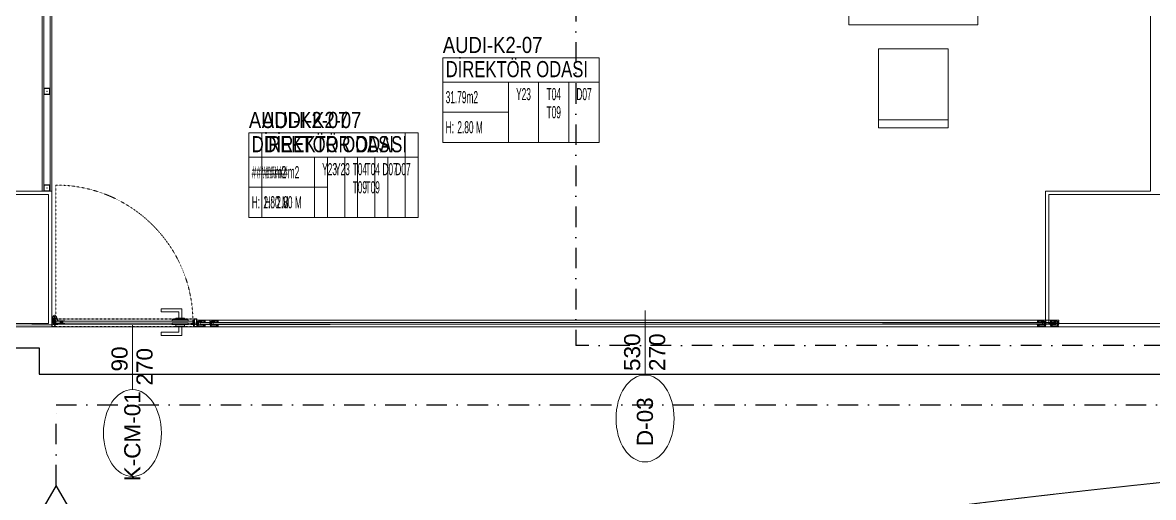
# Model space of a CAD drawing. Extents: x -1133 to 23780, y -1311 to 8245.
# Drawn here: x 15236 to 15937, y 2257 to 2552 of the extents above; entities that cross this region are included whole.
import ezdxf
from ezdxf.enums import TextEntityAlignment as Align

# ---------------------------------------------------------------- set-up
doc = ezdxf.new("R2010")
doc.units = 0
doc.header["$MEASUREMENT"] = 0
for name, pattern in [('DASHDOT', [25.4, 12.7, -6.35, 0, -6.35]), ('DOT2', [0.125, 0, -0.125]), ('HIDDEN', [0.375, 0.25, -0.125])]:
    doc.linetypes.add(name, pattern=pattern)
doc.layers.get('0').update_dxf_attribs({"color": 9, "lineweight": 9})
for name, color, linetype, lineweight in [('0 @ 1', 9, 'Continuous', 9), ('01', 9, 'Continuous', 9), ('05', 9, 'Continuous', 9), ('06C', 9, 'Continuous', 9), ('06D', 9, 'Continuous', 9), ('07K', 9, 'Continuous', 9), ('10', 9, 'Continuous', 9), ('11', 9, 'Continuous', 9), ('14', 9, 'Continuous', 9), ('15', 9, 'Continuous', 9), ('20', 9, 'DOT2', 9), ('21', 9, 'Continuous', 9), ('22', 8, 'Continuous', 9), ('35', 9, 'Continuous', 9), ('40B', 9, 'Continuous', 9), ('E-KABLO', 7, 'Continuous', 30), ('E-OPTİK DUMAN DEDEKTÖRÜ', 7, 'Continuous', 30)]:
    doc.layers.add(name, color=color, linetype=linetype, lineweight=lineweight)
doc.styles.add('Arial', font='arial.ttf', dxfattribs={"height": 2.5})
doc.styles.add('E-YAZI', font='txttw.shx')
doc.styles.add('MuuM_TEXT-STANDART', font='ARIALN.TTF')
pattern_1 = [(225, (-604.72494, -2171.82614), (-0.0883883476, 0.0883883476), []), (135, (-604.72494, -2171.82614), (0.0883883476, 0.0883883476), [])]

# ---------------------------------------------------------------- blocks, each defined once
blk = doc.blocks.new('0_doorno')
blk.add_lwpolyline([(4.5, 0), (12.5, 0)])
blk.add_ellipse((-0.89, 0), major_axis=(-5.39, 0), ratio=0.666667)
at = {"style": 'Arial'}
blk.add_attdef('YUKSEKLIK', text='', height=2, dxfattribs=at).set_placement((5, 12.3), align=Align.TOP_LEFT)
blk.add_attdef('KAPINO', text='', height=2, dxfattribs=at).set_placement((0, 0), align=Align.MIDDLE)
blk.add_attdef('GENISLIK', text='', height=2, dxfattribs=at).set_placement((5, -3.79), align=Align.BOTTOM_LEFT)
blk = doc.blocks.new('KAPI KODLARI 2. KAT')
at = {"layer": '22'}
ref = blk.add_blockref('0_doorno', (15622.23, 2310.5), dxfattribs=dict(at, xscale=5, yscale=5, zscale=5, rotation=90))
ref.add_attrib('KAPINO', 'D-03', dxfattribs={"layer": '0', "height": 10, "rotation": 90, "style": 'Arial'}).set_placement((15622.14, 2304.03), align=Align.MIDDLE)
ref.add_attrib('GENISLIK', '530', dxfattribs={"layer": '0', "height": 10, "rotation": 90, "style": 'Arial'}).set_placement((15622.23, 2335.5), align=Align.BOTTOM_LEFT)
ref.add_attrib('YUKSEKLIK', '270', dxfattribs={"layer": '0', "height": 10, "rotation": 90, "style": 'Arial'}).set_placement((15624.73, 2335.5), align=Align.TOP_LEFT)
ref = blk.add_blockref('0_doorno', (15304.5, 2301.47), dxfattribs=dict(at, xscale=5, yscale=5, zscale=5, rotation=90))
ref.add_attrib('KAPINO', 'K-CM-01', dxfattribs={"layer": '0', "height": 10, "rotation": 90, "style": 'Arial'}).set_placement((15304.41, 2295.01), align=Align.MIDDLE)
ref.add_attrib('GENISLIK', '90', dxfattribs={"layer": '0', "height": 10, "rotation": 90, "style": 'Arial'}).set_placement((15304.5, 2335.19), align=Align.BOTTOM_LEFT)
ref.add_attrib('YUKSEKLIK', '270', dxfattribs={"layer": '0', "height": 10, "rotation": 90, "style": 'Arial'}).set_placement((15307, 2326.47), align=Align.TOP_LEFT)
blk = doc.blocks.new('p-table_4')
for points in [[(-21.5, 55), (21.5, 55), (21.5, 104), (-21.5, 104)], [(-40, 40), (40, 40), (40, -40), (-40, -40)], [(-104, 21.5), (-55, 21.5), (-55, -21.5), (-104, -21.5)], [(-104, -21.5), (-55, -21.5), (-55, 21.5), (-104, 21.5)], [(104, 21.5), (55, 21.5), (55, -21.5), (104, -21.5)], [(104, -21.5), (55, -21.5), (55, 21.5), (104, 21.5)], [(-21.5, -55), (21.5, -55), (21.5, -104), (-21.5, -104)]]:
    blk.add_lwpolyline(points, close=True)
for points in [[(-21.5, 99), (21.5, 99)], [(-99, -21.5), (-99, 21.5)], [(-99, 21.5), (-99, -21.5)], [(99, -21.5), (99, 21.5)], [(99, 21.5), (99, -21.5)], [(-21.5, -99), (21.5, -99)]]:
    blk.add_lwpolyline(points)
blk = doc.blocks.new('p-kolon_80x80')
blk.add_lwpolyline([(-40, -40), (40, -40), (40, 40), (-40, 40)], close=True)
blk = doc.blocks.new('0_roomno2-flat-2')
at = {"layer": '21'}
blk.add_lwpolyline([(96.88, -52.5), (0, -52.5), (0, 0), (96.88, 0)], close=True, dxfattribs=at)
for points in [[(0, -15), (96.88, -15)], [(40.62, -15), (40.62, -52.5)], [(59.38, -15), (59.38, -52.5)], [(78.12, -15), (78.12, -52.5)], [(0, -33.75), (40.62, -33.75)]]:
    blk.add_lwpolyline(points, dxfattribs=at)
at = {"layer": '21', "style": 'MuuM_TEXT-STANDART', "width": 0.6}
blk.add_text('H:', height=7.5, dxfattribs=at).set_placement((1.75, -43.04), align=Align.MIDDLE_LEFT)
at = {"layer": '21', "style": 'Arial'}
blk.add_attdef('ODANO', (0, 5.85), '', height=10, dxfattribs=at)
blk.add_attdef('MEKANADI', text='', height=10, dxfattribs=at).set_placement((1.75, -15), align=Align.BOTTOM_LEFT)
at = {"layer": '21', "style": 'MuuM_TEXT-STANDART', "width": 0.6}
for tag, p in [('M2', (1.75, -24.38)), ('TEMIZTAVANYUKSEKLIGI', (9, -43.04))]:
    blk.add_attdef(tag, text='', height=7.5, dxfattribs=at).set_placement(p, align=Align.MIDDLE_LEFT)
for tag, p in [('YER01', (50, -22.5)), ('TAVAN01', (68.75, -22.5)), ('DUVAR01', (87.5, -22.5)), ('YER02', (50, -33.75)), ('TAVAN02', (68.75, -33.75)), ('DUVAR02', (87.5, -33.75)), ('YER03', (50, -45)), ('TAVAN03', (68.75, -45)), ('DUVAR03', (87.5, -45))]:
    blk.add_attdef(tag, text='', height=7.5, dxfattribs=at).set_placement(p, align=Align.MIDDLE_CENTER)
blk = doc.blocks.new('Prf-40x40')
for points in [[(1.5, -2), (-1.5, -2, -0.414214), (-2, -1.5), (-2, 1.5, -0.414214), (-1.5, 2), (1.5, 2, -0.414214), (2, 1.5), (2, -1.5, -0.414214)], [(1.5, -1.7), (-1.5, -1.7, -0.414214), (-1.7, -1.5), (-1.7, 1.5, -0.414214), (-1.5, 1.7), (1.5, 1.7, -0.414214), (1.7, 1.5), (1.7, -1.5, -0.414214)]]:
    blk.add_lwpolyline(points, format="xyb", close=True)
blk.add_point((0, 0))
blk = doc.blocks.new('g-kapı kolu-p')
for points in [[(11.85, 8.21), (-0.95, 8.21), (-0.95, 2.41), (0.95, 2.41), (0.95, 6.31), (11.85, 6.31), (11.85, 8.21)], [(11.85, -8.21), (-0.95, -8.21), (-0.95, -2.41), (0.95, -2.41), (0.95, -6.31), (11.85, -6.31), (11.85, -8.21)]]:
    blk.add_lwpolyline(points)
for points in [[(-5, 0.5), (5, 0.5), (5, 1.5), (-5, 1.5)], [(-2.65, 1.5), (2.65, 1.5), (2.65, 2.41), (-2.65, 2.41)], [(-5, -1.5), (5, -1.5), (5, -0.5), (-5, -0.5)], [(-2.65, -1.5), (2.65, -1.5), (2.65, -2.41), (-2.65, -2.41)]]:
    blk.add_lwpolyline(points, close=True)
blk = doc.blocks.new('k-cambölme-kapı-p')
at = {"layer": '10'}
h = blk.add_hatch(dxfattribs=at)
h.set_pattern_fill('NET', color=256, angle=135, style=0)
h.set_pattern_definition([(135, (3753.7029, 560.85184), (-0.0883883476, -0.0883883476), []), (225, (3753.7029, 560.85184), (0.0883883476, -0.0883883476), [])])
h.paths.add_polyline_path([(2.08, -0.06), (2.08, 0.02), (2.07, 0.04), (2.05, 0.07), (2.01, 0.09), (1.98, 0.1), (1.97, 0.1), (1.97, -0.29), (1.94, -0.29), (1.94, -0.43), (1.88, -0.49), (1.67, -0.49), (1.82, -0.29), (1.73, -0.29), (1.53, -0.5), (1.44, -0.5), (1.62, -0.32), (1.62, -0.29), (1.51, -0.29), (1.34, -0.42), (1.32, -0.44), (1.3, -0.48), (1.29, -0.51), (1.26, -0.57), (1.26, -0.31), (1.32, -0.29), (1.23, -0.29), (1.23, -0.53), (1.23, -0.59), (1.24, -0.62), (1.26, -0.64), (3.47, -0.64), (3.47, -0.58), (3.38, -0.35), (3.38, -0.3), (3.42, -0.25), (3.42, -0.2), (3.38, -0.16), (2.73, -0.16), (2.74, -0.2), (2.91, -0.2, -1), (2.91, -0.25)])
h.paths.add_polyline_path([(2.05, -0.18), (2.05, -0.21), (2.08, -0.23), (2.11, -0.24), (2.15, -0.25), (2.95, -0.27), (2.92, -0.29), (2.55, -0.29), (2.54, -0.31), (2.52, -0.33), (2.5, -0.34), (2.48, -0.34), (2.46, -0.34), (2.44, -0.32), (2.42, -0.3), (2.08, -0.3), (1.99, -0.11), (1.99, -0.07), (2.05, -0.07)], flags=16)
h.paths.add_polyline_path([(2.41, -0.34), (2.51, -0.5), (2.08, -0.5), (2.08, -0.34)], flags=16)
h.paths.add_polyline_path([(2.55, -0.33), (2.89, -0.33), (2.94, -0.33), (3.28, -0.34, 0.166992), (3.34, -0.55), (2.72, -0.55), (2.55, -0.36)], flags=16)
h.paths.add_polyline_path([(3.02, -0.22), (3.02, -0.2), (3.33, -0.2, 0.10606), (3.29, -0.33), (3.01, -0.27)], flags=16)
h = blk.add_hatch(dxfattribs=at)
h.set_pattern_fill('NET', color=256, angle=135, style=0)
h.set_pattern_definition([(45, (474.94443, 2280.71206), (0.0883883476, -0.0883883476), []), (315, (474.94443, 2280.71206), (-0.0883883476, -0.0883883476), [])])
h.paths.add_polyline_path([(87.27, -0.16), (87.26, -0.2), (87.09, -0.2, 1), (87.09, -0.25), (87.92, -0.25), (87.92, -0.01), (87.93, 0.03), (87.96, 0.05), (88, 0.07), (88.03, 0.07), (88.03, -0.29), (88.06, -0.29), (88.06, -0.43), (88.12, -0.49), (88.33, -0.49), (88.18, -0.29), (88.27, -0.29), (88.47, -0.5), (88.56, -0.5), (88.38, -0.32), (88.38, -0.29), (88.49, -0.29), (88.66, -0.42), (88.68, -0.44), (88.7, -0.48), (88.71, -0.51), (88.74, -0.57), (88.74, -0.31), (88.68, -0.29), (88.77, -0.29), (88.77, -0.53), (88.77, -0.59), (88.76, -0.62), (88.74, -0.64), (86.53, -0.64), (86.53, -0.58), (86.62, -0.35), (86.62, -0.3), (86.58, -0.25), (86.58, -0.2), (86.62, -0.16)])
h.paths.add_polyline_path([(87.28, -0.55), (87.45, -0.36), (87.45, -0.33), (87.11, -0.33), (87.06, -0.33), (87.03, -0.31), (86.99, -0.27), (86.98, -0.22), (86.98, -0.2), (86.67, -0.2, -0.292264), (86.66, -0.55)], flags=16)
h.paths.add_polyline_path([(87.48, -0.51), (87.59, -0.51), (87.53, -0.43)], flags=16)
h.paths.add_polyline_path([(87.56, -0.4), (87.69, -0.5), (87.92, -0.5), (87.92, -0.34), (87.59, -0.34)], flags=16)
h.paths.add_polyline_path([(87.62, -0.53), (87.71, -0.62), (87.71, -0.53)], flags=16)
for points in [[(1.97, -0.29), (1.97, 2.13), (2.05, 2.13), (2.05, 2.28, 0.414214), (1.89, 2.44), (0.08, 2.44, 0.414214), (0, 2.36), (0, -2.36, 0.414214), (0.08, -2.44), (2.05, -2.44), (2.05, -2.25), (2.05, -2.23), (2.05, -2.23), (2.05, -2.23), (2.05, -2.23), (2.05, -2.23), (2.05, -0.89)], [(88.03, -0.29), (88.03, 2.13), (87.95, 2.13), (87.95, 2.28, -0.414214), (88.11, 2.44), (89.92, 2.44, -0.414214), (90, 2.36), (90, -2.36, -0.414214), (89.92, -2.44), (87.95, -2.44), (87.95, -2.25), (87.95, -2.23), (87.95, -2.23), (87.95, -2.23), (87.95, -2.23), (87.95, -2.23), (87.95, -0.89)], [(1.51, -0.29), (1.34, -0.42), (1.32, -0.44), (1.3, -0.48), (1.29, -0.51), (1.26, -0.57), (1.26, -0.31), (1.32, -0.29), (1.23, -0.29), (1.23, -0.53), (1.23, -0.59), (1.24, -0.62), (1.26, -0.64), (3.47, -0.64), (3.47, -0.58), (3.38, -0.35), (3.38, -0.3), (3.42, -0.25), (3.42, -0.2), (3.38, -0.16), (2.73, -0.16), (2.74, -0.2), (2.91, -0.2, -1), (2.91, -0.25, -1)], [(88.49, -0.29), (88.66, -0.42), (88.68, -0.44), (88.7, -0.48), (88.71, -0.51), (88.74, -0.57), (88.74, -0.31), (88.68, -0.29), (88.77, -0.29), (88.77, -0.53), (88.77, -0.59), (88.76, -0.62), (88.74, -0.64), (86.53, -0.64), (86.53, -0.58), (86.62, -0.35), (86.62, -0.3), (86.58, -0.25), (86.58, -0.2), (86.62, -0.16), (87.27, -0.16), (87.26, -0.2), (87.09, -0.2, 1), (87.09, -0.25, 1)], [(86.66, -0.55), (87.28, -0.55), (87.45, -0.36), (87.45, -0.33), (87.11, -0.33), (87.06, -0.33), (87.03, -0.31), (86.99, -0.27), (86.98, -0.22), (86.98, -0.2), (86.67, -0.2, 1)]]:
    blk.add_lwpolyline(points, format="xyb", dxfattribs=at)
for points in [[(1.82, 2.27), (0.16, 2.27), (0.16, 2.03), (0.38, 2.03), (0.38, 1.92), (0.22, 1.92), (0.22, 1.16), (0.35, 1.16), (0.35, -0.41), (0.22, -0.41), (0.22, -1.23), (0.36, -1.23), (0.36, -1.38), (0.16, -1.38), (0.16, -2.24), (1.82, -2.24), (1.82, -1.72), (1.62, -1.72), (1.62, -1.58), (1.82, -1.58), (1.82, -1.37), (1.61, -1.37), (1.61, -1.24), (1.74, -1.24), (1.74, -0.85), (1.06, -0.85), (1.06, -0.13), (1.5, -0.13), (1.5, 1.92), (1.57, 2.03), (1.82, 2.03), (1.82, 2.27)], [(0.69, 3.63), (0.69, 2.44)], [(0.69, 2.27), (0.69, -0.24), (1.06, -0.24)], [(1.06, 2.44), (1.06, 2.86)], [(1.06, -0.13), (1.06, 2.27)], [(1.5, 1.92), (1.06, 1.92)], [(1.17, 1.92), (1.17, -0.13)], [(2.91, -0.25), (2.08, -0.06), (2.08, 0.02), (2.07, 0.04), (2.05, 0.07), (2.01, 0.09), (1.98, 0.1), (1.97, 0.1)], [(3.84, 0.88), (2.63, 3.22)], [(4.07, 1.27), (2.67, 3.99)], [(8.14, 0.88), (8.14, 1.27), (4.07, 1.27)], [(5.3, 0.88), (5.3, -0.16)], [(5.5, 1.27), (5.77, 0.97), (5.77, 0.88)], [(5.59, 0.88), (5.59, -0.16)], [(6.76, 1.27), (6.49, 0.97), (6.49, 0.88)], [(6.67, 0.88), (6.67, -0.16)], [(6.96, 0.88), (6.96, -0.16)], [(87.09, -0.25), (87.92, -0.25), (87.92, -0.01), (87.93, 0.03), (87.96, 0.05), (88, 0.07), (88.03, 0.07)], [(88.18, 2.27), (89.84, 2.27), (89.84, 2.03), (89.62, 2.03), (89.62, 1.92), (89.78, 1.92), (89.78, 1.16), (89.65, 1.16), (89.65, -0.41), (89.78, -0.41), (89.78, -1.23), (89.64, -1.23), (89.64, -1.38), (89.84, -1.38), (89.84, -2.24), (88.18, -2.24), (88.18, -1.72), (88.38, -1.72), (88.38, -1.58), (88.18, -1.58), (88.18, -1.37), (88.39, -1.37), (88.39, -1.24), (88.26, -1.24), (88.26, -0.85), (88.94, -0.85), (88.94, -0.13), (88.5, -0.13), (88.5, 1.92), (88.43, 2.03), (88.18, 2.03), (88.18, 2.27)], [(2.05, -0.89), (3.59, -0.89), (3.59, -0.64), (1.23, -0.64), (1.23, -0.29), (1.97, -0.29)], [(1.62, -0.29), (1.62, -0.32), (1.44, -0.5), (1.53, -0.5), (1.73, -0.29)], [(1.82, -0.29), (1.67, -0.49), (1.88, -0.49), (1.94, -0.43), (1.94, -0.29)], [(3.34, -0.55), (2.72, -0.55), (2.55, -0.36), (2.55, -0.33), (2.89, -0.33), (2.94, -0.33)], [(3.28, -0.34), (3.28, -0.34), (2.94, -0.33)], [(3.01, -0.27), (3.02, -0.22), (3.02, -0.2), (3.33, -0.2)], [(3.01, -0.27), (3.29, -0.33), (3.29, -0.33)], [(4.06, -0.16), (4.06, -0.55), (8.14, -0.55)], [(8.14, -0.55), (8.14, -0.16)], [(87.95, -0.89), (86.41, -0.89), (86.41, -0.64), (88.77, -0.64), (88.77, -0.29), (88.03, -0.29)], [(87.59, -0.51), (87.53, -0.43), (87.48, -0.51), (87.59, -0.51)], [(88.18, -0.29), (88.33, -0.49), (88.12, -0.49), (88.06, -0.43), (88.06, -0.29)], [(88.38, -0.29), (88.38, -0.32), (88.56, -0.5), (88.47, -0.5), (88.27, -0.29)]]:
    blk.add_lwpolyline(points, dxfattribs=at)
at = {"layer": '10', "linetype": 'DASHDOT', "ltscale": 0.05}
for points in [[(3.22, 3.63), (0.2, 3.63)], [(1.71, 2.14), (1.71, 4.9)], [(6.13, 1.44), (6.13, -0.55)]]:
    blk.add_lwpolyline(points, dxfattribs=at)
at = {"layer": '10'}
for points in [[(1.99, -0.07), (2.05, -0.07), (2.05, -0.18), (2.05, -0.21), (2.08, -0.23), (2.11, -0.24), (2.15, -0.25), (2.95, -0.27), (2.92, -0.29), (2.55, -0.29), (2.54, -0.31), (2.52, -0.33), (2.5, -0.34), (2.48, -0.34), (2.46, -0.34), (2.44, -0.32), (2.42, -0.3), (2.08, -0.3), (1.99, -0.11)], [(2.08, -0.5), (2.08, -0.34), (2.41, -0.34), (2.51, -0.5), (2.51, -0.5)], [(87.92, -0.5), (87.92, -0.34), (87.59, -0.34), (87.56, -0.4), (87.69, -0.5)], [(87.62, -0.53), (87.71, -0.53), (87.71, -0.62)]]:
    blk.add_lwpolyline(points, close=True, dxfattribs=at)
blk.add_circle((1.71, 3.65), 1.02, dxfattribs=at)
for centre, start, end in [((3.6, -0.37), 176.14303, 214.06492), ((3.6, -0.37), 148.89788, 173.11441), ((86.4, -0.37), 325.93508, 31.10212)]:
    blk.add_arc(centre, 0.322, start, end, dxfattribs=at)
at = {"layer": '15', "linetype": 'DOT2'}
blk.add_lwpolyline([(2.48, 0.36), (2.48, 85.36)], dxfattribs=at)
at = {"layer": '15'}
blk.add_lwpolyline([(2.58, 0.88), (87.42, 0.88), (87.52, 0.78), (87.52, -0.05), (87.42, -0.16), (2.58, -0.16), (2.58, -0.16), (2.48, -0.05), (2.48, 0.78), (2.58, 0.88)], dxfattribs=at)
at = {"layer": '15', "linetype": 'DOT2'}
blk.add_arc((2.48, 0.36), 85.04, 0, 90, dxfattribs=at)
at = {"layer": '20'}
for p, q in [((87.95, 2.43), (2.05, 2.43)), ((87.95, 2.13), (2.05, 2.13)), ((87.95, -2.23), (2.05, -2.23)), ((87.95, -2.44), (2.05, -2.44))]:
    blk.add_line(p, q, dxfattribs=at)
at = {"layer": '06C', "xscale": -1}
blk.add_blockref('g-kapı kolu-p', (79.64, 0.38), dxfattribs=at)
blk = doc.blocks.new('p-strahle-alüminyumdoğramaprofili')
at = {"layer": '10'}
h = blk.add_hatch(dxfattribs=at)
h.set_pattern_fill('NET', color=256, angle=315, style=0)
h.set_pattern_definition(pattern_1)
h.paths.add_polyline_path([(-4.62, 2.65), (-4.68, 2.65), (-4.72, 2.75), (-4.72, 2.8), (-4.69, 2.8), (-4.69, 2.92), (-4.98, 2.92), (-4.98, 2.8), (-4.95, 2.8), (-4.99, 2.65), (-5.08, 2.66), (-5.25, 2.28), (-5.14, 2.28), (-5.14, 2.33), (-4.98, 2.52, 0.2599), (-4.9, 2.28), (-4.66, 2.28, 0.382682)])
h.paths.add_polyline_path([(-4.86, 2.52), (-4.67, 2.52, -2.16717)], flags=16)
h = blk.add_hatch(dxfattribs=at)
h.set_pattern_fill('NET', color=256, angle=315, style=0)
h.set_pattern_definition(pattern_1)
h.paths.add_polyline_path([(-4.62, 0.88), (-4.68, 0.88), (-4.72, 0.77), (-4.72, 0.73), (-4.69, 0.73), (-4.69, 0.6), (-4.98, 0.6), (-4.98, 0.73), (-4.95, 0.73), (-4.99, 0.88), (-5.08, 0.87), (-5.25, 1.24), (-5.14, 1.24), (-5.14, 1.2), (-4.98, 1.01, -0.2599), (-4.9, 1.24), (-4.66, 1.24, -0.382682)])
h.paths.add_polyline_path([(-4.86, 1), (-4.67, 1, 2.16717)], flags=16)
h = blk.add_hatch(dxfattribs=at)
h.set_pattern_fill('NET', color=256, angle=315, style=0)
h.set_pattern_definition([(225, (-608.45214, -2173.53612), (-0.0883883476, 0.0883883476), []), (135, (-608.45214, -2173.53612), (0.0883883476, 0.0883883476), [])])
h.paths.add_polyline_path([(-3.45, 2.28), (-3.45, 2.57), (-4.49, 2.57), (-4.49, 2.28)])
h = blk.add_hatch(dxfattribs=at)
h.set_pattern_fill('NET', color=256, angle=315, style=0)
h.set_pattern_definition([(225, (-608.45214, -2180.04526), (-0.0883883476, 0.0883883476), []), (135, (-608.45214, -2180.04526), (0.0883883476, 0.0883883476), [])])
h.paths.add_polyline_path([(-3.45, 0.93), (-3.45, 1.24), (-4.49, 1.24), (-4.49, 0.93)])
h = blk.add_hatch(dxfattribs=at)
h.set_pattern_fill('NET', color=256, angle=315, style=0)
h.set_pattern_definition([(225, (-629.50454, -2177.58922), (-0.0883883476, 0.0883883476), []), (135, (-629.50454, -2177.58922), (0.0883883476, 0.0883883476), [])])
h.paths.add_polyline_path([(0, 0.68), (0, 1.75), (-0.18, 1.75), (-0.18, 0.68)])
for points in [[(-5.08, 2.66), (-5.25, 2.28)], [(-5.09, 0.88), (-5.25, 1.24)], [(-4.98, 2.52), (-5.14, 2.33), (-5.14, 2.28)], [(-4.98, 1.01), (-5.14, 1.2), (-5.14, 1.24)], [(-4.92, 3.6), (-4.92, 3.16), (-4.61, 3.16), (-4.61, 2.87), (-4.52, 2.87), (-4.62, 2.65), (-4.68, 2.65), (-4.72, 2.75), (-4.72, 2.8), (-4.69, 2.8), (-4.69, 3.05), (-4.98, 3.05), (-4.98, 2.8), (-4.95, 2.8), (-4.99, 2.65), (-5.08, 2.66), (-5.07, 3.76), (-0.11, 3.76)], [(-4.69, 2.92), (-4.98, 2.92)], [(-4.71, 0.6), (-4.98, 0.6)], [(-2.83, 0.2), (-2.67, 0.2), (-2.67, -0.04), (-4.87, -0.04), (-4.87, 0.19), (-4.57, 0.19), (-4.57, 0.73), (-2.67, 0.73)], [(-4.52, 2.87), (-4.49, 2.87), (-4.49, 2.26)], [(-4.49, 0.93), (-4.49, 0.93), (-4.49, 1.26)], [(-3.45, 2.26), (-3.45, 2.57)], [(-3.45, 1.26), (-3.45, 0.93)], [(-2.08, 0.93), (-2.08, 2.57)], [(-0.18, 0.68), (0, 0.68), (0, 1.75)], [(-0.18, 1.75), (0, 1.75)]]:
    blk.add_lwpolyline(points, dxfattribs=at)
for points in [[(-0.18, 2.74), (-0.18, 2.21), (0, 2.21), (0, 2.08), (-0.18, 2.08), (-0.18, 0.43), (0, 0.43), (0, 0), (-0.12, 0), (-0.12, -0.24), (-5.09, -0.24), (-5.09, 0.88), (-4.98, 0.88), (-4.94, 0.7), (-4.99, 0.7), (-4.99, 0.33), (-4.71, 0.33), (-4.71, 0.88), (-4.56, 0.88), (-4.52, 0.93), (-1.28, 0.93), (-1.2, 1.22), (-0.9, 1.22), (-0.9, 0.62), (-0.58, 0.62), (-0.58, 2.74)], [(-2.03, 0.78), (-1.35, 0.78), (-1.35, 0.08), (-1.28, 0.04), (-1.28, -0.04), (-2.09, -0.04), (-2.09, 0.1), (-2.03, 0.15)]]:
    blk.add_lwpolyline(points, close=True, dxfattribs=at)
for points in [[(-0.57, 3.26), (-0.57, 3.62), (-4.89, 3.62), (-4.89, 3.65, 0.561743), (-4.97, 3.66, 0.595966), (-4.92, 3.6, -2.204878)], [(-4.67, 2.52), (-4.86, 2.52, 1)], [(-4.67, 1), (-4.86, 1, -1)], [(-4.61, 2.87), (-4.49, 3.45, -0.833203), (-4.18, 3.44, -0.447088)], [(-4.49, 2.57), (-1.23, 2.57, -0.414214), (-0.9, 2.25), (-0.9, 1.22)], [(-4.18, 3.44), (-4.18, 2.99, 0.414214), (-4.07, 2.89), (-0.82, 2.89), (-0.82, 3.62)], [(-2.67, 0.73), (-2.67, 0.32), (-2.83, 0.32, 1), (-2.83, 0.2, -1)], [(-0.11, 3.76), (-0.11, 3.62), (-0.45, 3.62), (-0.45, 3.14, -1), (-0.66, 3.14)], [(-0.66, 3.14, -0.305404), (-0.57, 3.26, -5.773092)]]:
    blk.add_lwpolyline(points, format="xyb", dxfattribs=at)
for centre, radius, start, end in [((-4.73, 2.47), 0.253, 168.66756, 234.12581), ((-4.73, 1.06), 0.253, 125.87419, 191.33244), ((-4.77, 2.44), 0.125, 139.54015, 40.45985), ((-4.77, 1.08), 0.125, 319.54015, 220.45985), ((-4.84, 2.48), 0.273, 305.97376, 36.42893), ((-4.84, 1.04), 0.273, 323.57107, 54.02624)]:
    blk.add_arc(centre, radius, start, end, dxfattribs=at)
blk = doc.blocks.new('*U352')
at = {"layer": '06D'}
for points in [[(4.95, 4), (521.04, 4)], [(4.95, 0), (521.02, 0)]]:
    blk.add_lwpolyline(points, dxfattribs=at)
at = {"layer": '15'}
for points in [[(1.96, 2.5), (524.03, 2.5)], [(524.03, 1.5), (1.96, 1.5)]]:
    blk.add_lwpolyline(points, dxfattribs=at)
at = {"layer": '0 @ 1', "linetype": 'Continuous', "xscale": -1}
blk.add_blockref('p-strahle-alüminyumdoğramaprofili', (-0.12, 0.24), dxfattribs=at)
at = {"layer": '0 @ 1', "linetype": 'Continuous'}
blk.add_blockref('p-strahle-alüminyumdoğramaprofili', (526.11, 0.24), dxfattribs=at)
blk = doc.blocks.new('p-2. kat planı')
at = {"layer": '11'}
for points in [[(15248.5, 2743), (15248.5, 2447)], [(15249.5, 2743), (15249.5, 2447)], [(15253.5, 2743), (15253.5, 2447)], [(15254.5, 2743), (15254.5, 2447)]]:
    blk.add_lwpolyline(points, dxfattribs=at)
at = {"layer": '14'}
blk.add_lwpolyline([(15798, 2819.3), (15798, 2803), (15800, 2803), (15870.5, 2803), (15870.5, 2743), (15935.5, 2743), (15935.5, 2447), (15870.5, 2447), (15870.5, 2363), (15959.5, 2363)], dxfattribs=at)
blk.add_lwpolyline([(15254.5, 2447), (15170.5, 2447), (15170.5, 2363), (15254.5, 2363)], close=True, dxfattribs=at)
at = {"layer": '40B'}
blk.add_lwpolyline([(13052.5, 1837.5), (13052.5, 1065.5), (13054.42, 1065.5, -0.152186), (16671.45, 2158.21), (16671.45, 2226.09), (16672.5, 2226.09), (16672.5, 2372.5), (15945, 2372.5), (15945, 2365), (14187.5, 2363), (14187.5, 2825), (13845, 2825), (13845, 1845), (13845, 1837.5)], format="xyb", close=True, dxfattribs=at)
for points in [[(14480.5, 2825), (15254.5, 2825), (15254.5, 2364.21), (14480.5, 2363.33)], [(15254.5, 2364.21), (15945, 2365), (15945, 2825), (15254.5, 2825)]]:
    blk.add_lwpolyline(points, close=True, dxfattribs=at)
ref = blk.add_blockref('0_roomno2-flat-2', (15496.91, 2529.76))
ref.add_attrib('ODANO', 'AUDI-K2-07', dxfattribs={"layer": '21', "height": 10, "style": 'MuuM_TEXT-STANDART'}).set_placement((15496.91, 2529.76), align=Align.BOTTOM_LEFT)
ref.add_attrib('MEKANADI', 'DİREKTÖR ODASI', dxfattribs={"layer": '21', "height": 10, "style": 'MuuM_TEXT-STANDART', "width": 0.9}).set_placement((15498.66, 2514.76), align=Align.BOTTOM_LEFT)
ref.add_attrib('M2', '31.79m2', dxfattribs={"layer": '21', "height": 7.5, "style": 'MuuM_TEXT-STANDART', "width": 0.6}).set_placement((15498.66, 2505.38), align=Align.MIDDLE_LEFT)
ref.add_attrib('TEMIZTAVANYUKSEKLIGI', '2.80 M', dxfattribs={"layer": '21', "height": 7.5, "style": 'MuuM_TEXT-STANDART', "width": 0.6}).set_placement((15505.91, 2486.72), align=Align.MIDDLE_LEFT)
ref.add_attrib('YER01', 'Y23', dxfattribs={"layer": '21', "height": 7.5, "style": 'MuuM_TEXT-STANDART', "width": 0.6}).set_placement((15546.91, 2507.26), align=Align.MIDDLE_CENTER)
ref.add_attrib('TAVAN01', 'T04', dxfattribs={"layer": '21', "height": 7.5, "style": 'MuuM_TEXT-STANDART', "width": 0.6}).set_placement((15565.66, 2507.26), align=Align.MIDDLE_CENTER)
ref.add_attrib('DUVAR01', 'D07', dxfattribs={"layer": '21', "height": 7.5, "style": 'MuuM_TEXT-STANDART', "width": 0.6}).set_placement((15584.41, 2507.26), align=Align.MIDDLE_CENTER)
ref.add_attrib('TAVAN02', 'T09', dxfattribs={"layer": '21', "height": 7.5, "style": 'MuuM_TEXT-STANDART', "width": 0.6}).set_placement((15565.66, 2496.01), align=Align.MIDDLE_CENTER)
at = {"linetype": 'Continuous', "rotation": 180}
blk.add_blockref('*U352', (15870.49, 2367), dxfattribs=at)
at = {"layer": '01'}
for p in [(15212.5, 2405), (15912.5, 2405)]:
    blk.add_blockref('p-kolon_80x80', p, dxfattribs=at)
at = {"layer": '07K'}
blk.add_blockref('k-cambölme-kapı-p', (15254.5, 2365.44), dxfattribs=at)
at = {"layer": '10', "xscale": -1, "rotation": 180}
for p in [(15251.5, 2509), (15251.5, 2449)]:
    blk.add_blockref('Prf-40x40', p, dxfattribs=at)
blk = doc.blocks.new('100_OPTİK DUMAN DEDEKTÖRÜ 085')
at = {"layer": 'E-OPTİK DUMAN DEDEKTÖRÜ', "color": 4}
blk.add_lwpolyline([(2.059, 0), (0, 3.566), (-2.059, 0)], close=True, dxfattribs=at)
at = {"layer": 'E-OPTİK DUMAN DEDEKTÖRÜ', "color": 3, "style": 'E-YAZI'}
blk.add_text('O', height=1.36, dxfattribs=at).set_placement((-0.022, 1.201), align=Align.MIDDLE)

msp = doc.modelspace()

# ---------------------------------------------------------------- linework, layer by layer
at = {"layer": '20', "linetype": 'HIDDEN'}
for points in [[(13074.5, 1250.48, -0.146575), (16650.5, 2301.36, -0.146575)], [(13074.5, 1209.1, -0.147553), (16652.5, 2266.71)]]:
    msp.add_lwpolyline(points, format="xyb", dxfattribs=at)
at = {"layer": '35'}
msp.add_lwpolyline([(16650.5, 2363), (16650.5, 2272.98, 0.147272), (13074.5, 1216.59), (13074.5, 1835), (13854.5, 1835), (13854.5, 2483.5), (13840.44, 2489.8), (13837.5, 2489.8), (13837.5, 2570.2), (13840.5, 2570.2), (13854.5, 2576.5), (13854.5, 2580), (13854.5, 2657), (13835.5, 2657), (13835.5, 2763), (13854.5, 2763), (13854.5, 2803), (14182.5, 2803), (14182.5, 2363)], format="xyb", close=True, dxfattribs=at)
msp.add_lwpolyline([(14487.5, 2447), (14487.5, 2743), (14554.5, 2743), (14554.5, 2803), (15170.5, 2803), (15170.5, 2743), (15254.5, 2743), (15254.5, 2803), (15870.5, 2803), (15870.5, 2743), (15935.5, 2743), (15935.5, 2447), (15870.5, 2447), (15870.5, 2363), (15254.5, 2363), (15254.5, 2447), (15170.5, 2447), (15170.5, 2363), (14554.5, 2363), (14554.5, 2447)], close=True, dxfattribs=at)
at = {"layer": 'E-KABLO', "color": 6, "linetype": 'DASHDOT'}
for p, q in [((15579.35, 2590.45), (15579.35, 2351.4)), ((15969.91, 2351.4), (15579.35, 2351.4)), ((15257.2, 2264.56), (15257.2, 2314.56)), ((15257.2, 2314.56), (16585.44, 2314.56))]:
    msp.add_line(p, q, dxfattribs=at)
at = {"layer": 'E-KABLO', "color": 5, "linetype": 'Continuous'}
for p, q in [((15224.89, 2349.92), (15246.72, 2349.92)), ((15246.72, 2349.92), (15246.72, 2333.58)), ((15246.72, 2333.58), (16548.49, 2333.58))]:
    msp.add_line(p, q, dxfattribs=at)

# ---------------------------------------------------------------- block references
msp.add_blockref('p-2. kat planı', (0, 0))
ref = msp.add_blockref('0_roomno2-flat-2', (15376.69, 2483.2))
ref.add_attrib('ODANO', 'AUDI-K2-07', dxfattribs={"layer": '21', "height": 10, "style": 'MuuM_TEXT-STANDART'}).set_placement((15376.69, 2483.2), align=Align.BOTTOM_LEFT)
ref.add_attrib('MEKANADI', 'DİREKTÖR ODASI', dxfattribs={"layer": '21', "height": 10, "style": 'MuuM_TEXT-STANDART', "width": 0.9}).set_placement((15378.44, 2468.2), align=Align.BOTTOM_LEFT)
ref.add_attrib('M2', '#####m2', dxfattribs={"layer": '21', "height": 7.5, "style": 'MuuM_TEXT-STANDART', "width": 0.6}).set_placement((15378.44, 2458.82), align=Align.MIDDLE_LEFT)
ref.add_attrib('TEMIZTAVANYUKSEKLIGI', '2.80 M', dxfattribs={"layer": '21', "height": 7.5, "style": 'MuuM_TEXT-STANDART', "width": 0.6}).set_placement((15385.69, 2440.16), align=Align.MIDDLE_LEFT)
ref.add_attrib('YER01', 'Y23', dxfattribs={"layer": '21', "height": 7.5, "style": 'MuuM_TEXT-STANDART', "width": 0.6}).set_placement((15426.69, 2460.7), align=Align.MIDDLE_CENTER)
ref.add_attrib('TAVAN01', 'T04', dxfattribs={"layer": '21', "height": 7.5, "style": 'MuuM_TEXT-STANDART', "width": 0.6}).set_placement((15445.44, 2460.7), align=Align.MIDDLE_CENTER)
ref.add_attrib('DUVAR01', 'D07', dxfattribs={"layer": '21', "height": 7.5, "style": 'MuuM_TEXT-STANDART', "width": 0.6}).set_placement((15464.19, 2460.7), align=Align.MIDDLE_CENTER)
ref.add_attrib('TAVAN02', 'T09', dxfattribs={"layer": '21', "height": 7.5, "style": 'MuuM_TEXT-STANDART', "width": 0.6}).set_placement((15445.44, 2449.45), align=Align.MIDDLE_CENTER)
ref = msp.add_blockref('0_roomno2-flat-2', (15384.69, 2483.2))
ref.add_attrib('ODANO', 'AUDI-K2-07', dxfattribs={"layer": '21', "height": 10, "style": 'MuuM_TEXT-STANDART'}).set_placement((15384.69, 2483.2), align=Align.BOTTOM_LEFT)
ref.add_attrib('MEKANADI', 'DİREKTÖR ODASI', dxfattribs={"layer": '21', "height": 10, "style": 'MuuM_TEXT-STANDART', "width": 0.9}).set_placement((15386.44, 2468.2), align=Align.BOTTOM_LEFT)
ref.add_attrib('M2', '#####m2', dxfattribs={"layer": '21', "height": 7.5, "style": 'MuuM_TEXT-STANDART', "width": 0.6}).set_placement((15386.44, 2458.82), align=Align.MIDDLE_LEFT)
ref.add_attrib('TEMIZTAVANYUKSEKLIGI', '2.80 M', dxfattribs={"layer": '21', "height": 7.5, "style": 'MuuM_TEXT-STANDART', "width": 0.6}).set_placement((15393.69, 2440.16), align=Align.MIDDLE_LEFT)
ref.add_attrib('YER01', 'Y23', dxfattribs={"layer": '21', "height": 7.5, "style": 'MuuM_TEXT-STANDART', "width": 0.6}).set_placement((15434.69, 2460.7), align=Align.MIDDLE_CENTER)
ref.add_attrib('TAVAN01', 'T04', dxfattribs={"layer": '21', "height": 7.5, "style": 'MuuM_TEXT-STANDART', "width": 0.6}).set_placement((15453.44, 2460.7), align=Align.MIDDLE_CENTER)
ref.add_attrib('DUVAR01', 'D07', dxfattribs={"layer": '21', "height": 7.5, "style": 'MuuM_TEXT-STANDART', "width": 0.6}).set_placement((15472.19, 2460.7), align=Align.MIDDLE_CENTER)
ref.add_attrib('TAVAN02', 'T09', dxfattribs={"layer": '21', "height": 7.5, "style": 'MuuM_TEXT-STANDART', "width": 0.6}).set_placement((15453.44, 2449.45), align=Align.MIDDLE_CENTER)
at = {"linetype": 'Continuous', "rotation": 180}
for p in [(15870.62, 2367), (15878.62, 2367)]:
    msp.add_blockref('*U352', p, dxfattribs=at)
at = {"layer": '05'}
msp.add_blockref('p-table_4', (15788.54, 2590.24), dxfattribs=at)
at = {"layer": '22'}
msp.add_blockref('KAPI KODLARI 2. KAT', (0, 0), dxfattribs=at)
at = {"layer": 'E-OPTİK DUMAN DEDEKTÖRÜ', "xscale": 10, "yscale": 10, "zscale": 10}
msp.add_blockref('100_OPTİK DUMAN DEDEKTÖRÜ 085', (15257.2, 2228.9), dxfattribs=at)

doc.saveas('drawing.dxf')
